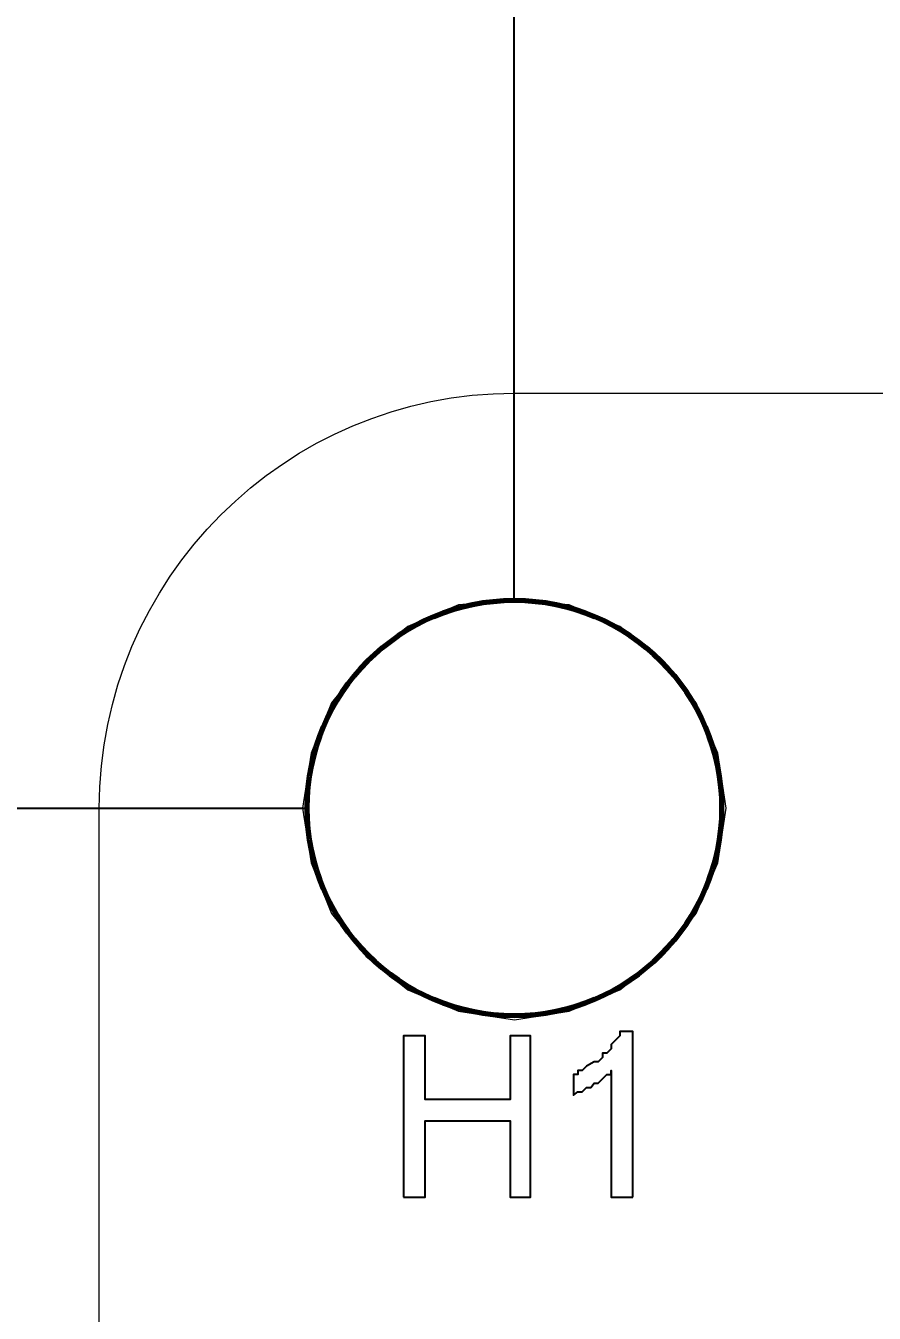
# Model space of a CAD drawing. Header units: millimetres. Extents: x -109 to -14.2, y -107.5 to -24.7.
# Drawn here: x -88.26 to -83.16, y -40.14 to -32.41 of the extents above; entities that cross this region are included whole.
import ezdxf

# ---------------------------------------------------------------- set-up
doc = ezdxf.new("R2010")
doc.units = ezdxf.units.MM
doc.header["$MEASUREMENT"] = 0
doc.layers.add('layer 1', color=7, linetype='Continuous')
doc.styles.get("Standard").update_dxf_attribs({"font": 'Deng.ttf'})
doc.dimstyles.get("Standard").update_dxf_attribs({"dimscale": 20, "dimtxt": 0.18, "dimasz": 0.18, "dimexe": 0.18, "dimexo": 0.0625, "dimgap": 0.09, "dimtad": 0, "dimtih": 1, "dimtoh": 1, "dimdec": 1, "dimzin": 0, "dimdsep": 46, "dimtxsty": 'Standard', "dimcen": 0.09, "dimadec": 0, "dimazin": 0, "dimtfac": 1, "dimtdec": 1, "dimtofl": 0, "dimtmove": 0, "dimatfit": 3, "dimfxl": 1, "dimtolj": 1, "dimtzin": 0, "dimarcsym": 0})

# ---------------------------------------------------------------- blocks, each defined once
blk = doc.blocks.new('*D5')
at = {"color": 0, "lineweight": -2, "transparency": 16777216}
for p, q in [((-86.5748, -37.1099), (-107.8147, -37.1099)), ((-104.2147, -40.7099), (-104.2147, -62.3459)), ((-104.2147, -91.5098), (-104.2147, -69.8737)), ((-86.5748, -95.1098), (-107.8147, -95.1098))]:
    blk.add_line(p, q, dxfattribs=at)
at = {"color": 0, "transparency": 16777216}
for points in [[(-104.8147, -40.7099), (-103.6147, -40.7099), (-104.2147, -37.1099)], [(-104.8147, -91.5098), (-103.6147, -91.5098), (-104.2147, -95.1098)]]:
    blk.add_solid(points, dxfattribs=at)
at = {"layer": 'Defpoints', "color": 0, "transparency": 16777216}
for p in [(-85.3248, -37.1099), (-104.2147, -95.1098), (-85.3248, -95.1098)]:
    blk.add_point(p, dxfattribs=at)
at = {"color": 0, "transparency": 16777216, "insert": (-104.2147, -66.1098), "char_height": 3.6, "attachment_point": 5}
blk.add_mtext('\\A1;58.0', dxfattribs=at)
blk = doc.blocks.new('*D6')
at = {"color": 0, "lineweight": -2, "transparency": 16777216}
for p, q in [((-85.3248, -35.8599), (-85.3248, -24.6807)), ((-33.3152, -35.8598), (-33.3152, -24.6806)), ((-81.7248, -28.2806), (-65.8387, -28.2806)), ((-36.9152, -28.2806), (-52.8013, -28.2806))]:
    blk.add_line(p, q, dxfattribs=at)
at = {"color": 0, "transparency": 16777216}
for points in [[(-81.7248, -27.6806), (-81.7248, -28.8806), (-85.3248, -28.2807)], [(-36.9152, -27.6806), (-36.9152, -28.8806), (-33.3152, -28.2806)]]:
    blk.add_solid(points, dxfattribs=at)
at = {"layer": 'Defpoints', "color": 0, "transparency": 16777216}
for p in [(-33.3152, -28.2806), (-85.3248, -37.1099), (-33.3152, -37.1098)]:
    blk.add_point(p, dxfattribs=at)
at = {"color": 0, "transparency": 16777216, "insert": (-59.32, -28.2806), "char_height": 3.6, "attachment_point": 5}
blk.add_mtext('\\A1;52.0', dxfattribs=at)

msp = doc.modelspace()

# ---------------------------------------------------------------- linework, layer by layer
at = {"layer": 'layer 1', "color": 0, "lineweight": 18}
for points in [[(-87.8141, -37.1077), (-87.8141, -35.7331), (-86.6976, -34.6167), (-85.323, -34.6167)], [(-85.323, -34.6167), (-85.323, -34.6167), (-33.3209, -34.6167), (-33.3209, -34.6167)], [(-87.8141, -95.1116), (-87.8141, -95.1116), (-87.8141, -37.1077), (-87.8141, -37.1077)]]:
    msp.add_open_spline(points, degree=3, dxfattribs=at)
at = {"layer": 'layer 1', "color": 0, "lineweight": 9}
msp.add_open_spline([(-85.3231, -38.3791), (-85.3231, -38.3791), (-85.6587, -38.3274), (-85.6587, -38.3274), (-85.6587, -38.3274), (-85.6587, -38.3274), (-85.962, -38.1984), (-85.962, -38.1984), (-85.962, -38.1984), (-85.962, -38.1984), (-86.2137, -37.9983), (-86.2137, -37.9983), (-86.2137, -37.9983), (-86.2137, -37.9983), (-86.4202, -37.7402), (-86.4202, -37.7402), (-86.4202, -37.7402), (-86.4202, -37.7402), (-86.5428, -37.4369), (-86.5428, -37.4369), (-86.5428, -37.4369), (-86.5428, -37.4369), (-86.5945, -37.1077), (-86.5945, -37.1077), (-86.5945, -37.1077), (-86.5945, -37.1077), (-86.5428, -36.7786), (-86.5428, -36.7786), (-86.5428, -36.7786), (-86.5428, -36.7786), (-86.4202, -36.4753), (-86.4202, -36.4753), (-86.4202, -36.4753), (-86.4202, -36.4753), (-86.2137, -36.2171), (-86.2137, -36.2171), (-86.2137, -36.2171), (-86.2137, -36.2171), (-85.962, -36.0171), (-85.962, -36.0171), (-85.962, -36.0171), (-85.962, -36.0171), (-85.6587, -35.888), (-85.6587, -35.888), (-85.6587, -35.888), (-85.6587, -35.888), (-85.3231, -35.8622), (-85.3231, -35.8622), (-85.3231, -35.8622), (-85.3231, -35.8622), (-84.994, -35.888), (-84.994, -35.888), (-84.994, -35.888), (-84.994, -35.888), (-84.6907, -36.0171), (-84.6907, -36.0171), (-84.6907, -36.0171), (-84.6907, -36.0171), (-84.439, -36.2171), (-84.439, -36.2171), (-84.439, -36.2171), (-84.439, -36.2171), (-84.2325, -36.4753), (-84.2325, -36.4753), (-84.2325, -36.4753), (-84.2325, -36.4753), (-84.1034, -36.7786), (-84.1034, -36.7786), (-84.1034, -36.7786), (-84.1034, -36.7786), (-84.0518, -37.1077), (-84.0518, -37.1077), (-84.0518, -37.1077), (-84.0518, -37.1077), (-84.1034, -37.4369), (-84.1034, -37.4369), (-84.1034, -37.4369), (-84.1034, -37.4369), (-84.2325, -37.7402), (-84.2325, -37.7402), (-84.2325, -37.7402), (-84.2325, -37.7402), (-84.439, -37.9983), (-84.439, -37.9983), (-84.439, -37.9983), (-84.439, -37.9983), (-84.6907, -38.1984), (-84.6907, -38.1984), (-84.6907, -38.1984), (-84.6907, -38.1984), (-84.994, -38.3274), (-84.994, -38.3274), (-84.994, -38.3274), (-84.994, -38.3274), (-85.3231, -38.3791), (-85.3231, -38.3791)], degree=3, knots=[0, 0, 0, 0, 0.04, 0.04, 0.04, 0.04, 0.08, 0.08, 0.08, 0.08, 0.12, 0.12, 0.12, 0.12, 0.16, 0.16, 0.16, 0.16, 0.2, 0.2, 0.2, 0.2, 0.24, 0.24, 0.24, 0.24, 0.28, 0.28, 0.28, 0.28, 0.32, 0.32, 0.32, 0.32, 0.36, 0.36, 0.36, 0.36, 0.4, 0.4, 0.4, 0.4, 0.44, 0.44, 0.44, 0.44, 0.48, 0.48, 0.48, 0.48, 0.52, 0.52, 0.52, 0.52, 0.56, 0.56, 0.56, 0.56, 0.6, 0.6, 0.6, 0.6, 0.64, 0.64, 0.64, 0.64, 0.68, 0.68, 0.68, 0.68, 0.72, 0.72, 0.72, 0.72, 0.76, 0.76, 0.76, 0.76, 0.8, 0.8, 0.8, 0.8, 0.84, 0.84, 0.84, 0.84, 0.88, 0.88, 0.88, 0.88, 0.92, 0.92, 0.92, 0.92, 1, 1, 1, 1], dxfattribs=at)
msp.add_open_spline([(-85.3231, -38.3791), (-85.3231, -38.3791), (-85.6587, -38.3274), (-85.6587, -38.3274), (-85.6587, -38.3274), (-85.6587, -38.3274), (-85.962, -38.1984), (-85.962, -38.1984), (-85.962, -38.1984), (-85.962, -38.1984), (-86.2137, -37.9983), (-86.2137, -37.9983), (-86.2137, -37.9983), (-86.2137, -37.9983), (-86.4202, -37.7402), (-86.4202, -37.7402), (-86.4202, -37.7402), (-86.4202, -37.7402), (-86.5428, -37.4369), (-86.5428, -37.4369), (-86.5428, -37.4369), (-86.5428, -37.4369), (-86.5945, -37.1077), (-86.5945, -37.1077), (-86.5945, -37.1077), (-86.5945, -37.1077), (-86.5428, -36.7786), (-86.5428, -36.7786), (-86.5428, -36.7786), (-86.5428, -36.7786), (-86.4202, -36.4753), (-86.4202, -36.4753), (-86.4202, -36.4753), (-86.4202, -36.4753), (-86.2137, -36.2171), (-86.2137, -36.2171), (-86.2137, -36.2171), (-86.2137, -36.2171), (-85.962, -36.0171), (-85.962, -36.0171), (-85.962, -36.0171), (-85.962, -36.0171), (-85.6587, -35.888), (-85.6587, -35.888), (-85.6587, -35.888), (-85.6587, -35.888), (-85.3231, -35.8622), (-85.3231, -35.8622), (-85.3231, -35.8622), (-85.3231, -35.8622), (-84.994, -35.888), (-84.994, -35.888), (-84.994, -35.888), (-84.994, -35.888), (-84.6907, -36.0171), (-84.6907, -36.0171), (-84.6907, -36.0171), (-84.6907, -36.0171), (-84.439, -36.2171), (-84.439, -36.2171), (-84.439, -36.2171), (-84.439, -36.2171), (-84.2325, -36.4753), (-84.2325, -36.4753), (-84.2325, -36.4753), (-84.2325, -36.4753), (-84.1034, -36.7786), (-84.1034, -36.7786), (-84.1034, -36.7786), (-84.1034, -36.7786), (-84.0518, -37.1077), (-84.0518, -37.1077), (-84.0518, -37.1077), (-84.0518, -37.1077), (-84.1034, -37.4369), (-84.1034, -37.4369), (-84.1034, -37.4369), (-84.1034, -37.4369), (-84.2325, -37.7402), (-84.2325, -37.7402), (-84.2325, -37.7402), (-84.2325, -37.7402), (-84.439, -37.9983), (-84.439, -37.9983), (-84.439, -37.9983), (-84.439, -37.9983), (-84.6907, -38.1984), (-84.6907, -38.1984), (-84.6907, -38.1984), (-84.6907, -38.1984), (-84.994, -38.3274), (-84.994, -38.3274), (-84.994, -38.3274), (-84.994, -38.3274), (-85.3231, -38.3791), (-85.3231, -38.3791)], degree=3, knots=[0, 0, 0, 0, 0.04, 0.04, 0.04, 0.04, 0.08, 0.08, 0.08, 0.08, 0.12, 0.12, 0.12, 0.12, 0.16, 0.16, 0.16, 0.16, 0.2, 0.2, 0.2, 0.2, 0.24, 0.24, 0.24, 0.24, 0.28, 0.28, 0.28, 0.28, 0.32, 0.32, 0.32, 0.32, 0.36, 0.36, 0.36, 0.36, 0.4, 0.4, 0.4, 0.4, 0.44, 0.44, 0.44, 0.44, 0.48, 0.48, 0.48, 0.48, 0.52, 0.52, 0.52, 0.52, 0.56, 0.56, 0.56, 0.56, 0.6, 0.6, 0.6, 0.6, 0.64, 0.64, 0.64, 0.64, 0.68, 0.68, 0.68, 0.68, 0.72, 0.72, 0.72, 0.72, 0.76, 0.76, 0.76, 0.76, 0.8, 0.8, 0.8, 0.8, 0.84, 0.84, 0.84, 0.84, 0.88, 0.88, 0.88, 0.88, 0.92, 0.92, 0.92, 0.92, 1, 1, 1, 1], dxfattribs=at)
msp.add_open_spline([(-85.3231, -38.3791), (-85.3231, -38.3791), (-85.6587, -38.3274), (-85.6587, -38.3274), (-85.6587, -38.3274), (-85.6587, -38.3274), (-85.962, -38.1984), (-85.962, -38.1984), (-85.962, -38.1984), (-85.962, -38.1984), (-86.2137, -37.9983), (-86.2137, -37.9983), (-86.2137, -37.9983), (-86.2137, -37.9983), (-86.4202, -37.7402), (-86.4202, -37.7402), (-86.4202, -37.7402), (-86.4202, -37.7402), (-86.5428, -37.4369), (-86.5428, -37.4369), (-86.5428, -37.4369), (-86.5428, -37.4369), (-86.5945, -37.1077), (-86.5945, -37.1077), (-86.5945, -37.1077), (-86.5945, -37.1077), (-86.5428, -36.7786), (-86.5428, -36.7786), (-86.5428, -36.7786), (-86.5428, -36.7786), (-86.4202, -36.4753), (-86.4202, -36.4753), (-86.4202, -36.4753), (-86.4202, -36.4753), (-86.2137, -36.2171), (-86.2137, -36.2171), (-86.2137, -36.2171), (-86.2137, -36.2171), (-85.962, -36.0171), (-85.962, -36.0171), (-85.962, -36.0171), (-85.962, -36.0171), (-85.6587, -35.888), (-85.6587, -35.888), (-85.6587, -35.888), (-85.6587, -35.888), (-85.3231, -35.8622), (-85.3231, -35.8622), (-85.3231, -35.8622), (-85.3231, -35.8622), (-84.994, -35.888), (-84.994, -35.888), (-84.994, -35.888), (-84.994, -35.888), (-84.6907, -36.0171), (-84.6907, -36.0171), (-84.6907, -36.0171), (-84.6907, -36.0171), (-84.439, -36.2171), (-84.439, -36.2171), (-84.439, -36.2171), (-84.439, -36.2171), (-84.2325, -36.4753), (-84.2325, -36.4753), (-84.2325, -36.4753), (-84.2325, -36.4753), (-84.1034, -36.7786), (-84.1034, -36.7786), (-84.1034, -36.7786), (-84.1034, -36.7786), (-84.0518, -37.1077), (-84.0518, -37.1077), (-84.0518, -37.1077), (-84.0518, -37.1077), (-84.1034, -37.4369), (-84.1034, -37.4369), (-84.1034, -37.4369), (-84.1034, -37.4369), (-84.2325, -37.7402), (-84.2325, -37.7402), (-84.2325, -37.7402), (-84.2325, -37.7402), (-84.439, -37.9983), (-84.439, -37.9983), (-84.439, -37.9983), (-84.439, -37.9983), (-84.6907, -38.1984), (-84.6907, -38.1984), (-84.6907, -38.1984), (-84.6907, -38.1984), (-84.994, -38.3274), (-84.994, -38.3274), (-84.994, -38.3274), (-84.994, -38.3274), (-85.3231, -38.3791), (-85.3231, -38.3791)], degree=3, knots=[0, 0, 0, 0, 0.04, 0.04, 0.04, 0.04, 0.08, 0.08, 0.08, 0.08, 0.12, 0.12, 0.12, 0.12, 0.16, 0.16, 0.16, 0.16, 0.2, 0.2, 0.2, 0.2, 0.24, 0.24, 0.24, 0.24, 0.28, 0.28, 0.28, 0.28, 0.32, 0.32, 0.32, 0.32, 0.36, 0.36, 0.36, 0.36, 0.4, 0.4, 0.4, 0.4, 0.44, 0.44, 0.44, 0.44, 0.48, 0.48, 0.48, 0.48, 0.52, 0.52, 0.52, 0.52, 0.56, 0.56, 0.56, 0.56, 0.6, 0.6, 0.6, 0.6, 0.64, 0.64, 0.64, 0.64, 0.68, 0.68, 0.68, 0.68, 0.72, 0.72, 0.72, 0.72, 0.76, 0.76, 0.76, 0.76, 0.8, 0.8, 0.8, 0.8, 0.84, 0.84, 0.84, 0.84, 0.88, 0.88, 0.88, 0.88, 0.92, 0.92, 0.92, 0.92, 1, 1, 1, 1], dxfattribs=at)
msp.add_open_spline([(-85.3231, -38.3791), (-85.3231, -38.3791), (-85.6587, -38.3274), (-85.6587, -38.3274), (-85.6587, -38.3274), (-85.6587, -38.3274), (-85.962, -38.1984), (-85.962, -38.1984), (-85.962, -38.1984), (-85.962, -38.1984), (-86.2137, -37.9983), (-86.2137, -37.9983), (-86.2137, -37.9983), (-86.2137, -37.9983), (-86.4202, -37.7402), (-86.4202, -37.7402), (-86.4202, -37.7402), (-86.4202, -37.7402), (-86.5428, -37.4369), (-86.5428, -37.4369), (-86.5428, -37.4369), (-86.5428, -37.4369), (-86.5945, -37.1077), (-86.5945, -37.1077), (-86.5945, -37.1077), (-86.5945, -37.1077), (-86.5428, -36.7786), (-86.5428, -36.7786), (-86.5428, -36.7786), (-86.5428, -36.7786), (-86.4202, -36.4753), (-86.4202, -36.4753), (-86.4202, -36.4753), (-86.4202, -36.4753), (-86.2137, -36.2171), (-86.2137, -36.2171), (-86.2137, -36.2171), (-86.2137, -36.2171), (-85.962, -36.0171), (-85.962, -36.0171), (-85.962, -36.0171), (-85.962, -36.0171), (-85.6587, -35.888), (-85.6587, -35.888), (-85.6587, -35.888), (-85.6587, -35.888), (-85.3231, -35.8622), (-85.3231, -35.8622), (-85.3231, -35.8622), (-85.3231, -35.8622), (-84.994, -35.888), (-84.994, -35.888), (-84.994, -35.888), (-84.994, -35.888), (-84.6907, -36.0171), (-84.6907, -36.0171), (-84.6907, -36.0171), (-84.6907, -36.0171), (-84.439, -36.2171), (-84.439, -36.2171), (-84.439, -36.2171), (-84.439, -36.2171), (-84.2325, -36.4753), (-84.2325, -36.4753), (-84.2325, -36.4753), (-84.2325, -36.4753), (-84.1034, -36.7786), (-84.1034, -36.7786), (-84.1034, -36.7786), (-84.1034, -36.7786), (-84.0518, -37.1077), (-84.0518, -37.1077), (-84.0518, -37.1077), (-84.0518, -37.1077), (-84.1034, -37.4369), (-84.1034, -37.4369), (-84.1034, -37.4369), (-84.1034, -37.4369), (-84.2325, -37.7402), (-84.2325, -37.7402), (-84.2325, -37.7402), (-84.2325, -37.7402), (-84.439, -37.9983), (-84.439, -37.9983), (-84.439, -37.9983), (-84.439, -37.9983), (-84.6907, -38.1984), (-84.6907, -38.1984), (-84.6907, -38.1984), (-84.6907, -38.1984), (-84.994, -38.3274), (-84.994, -38.3274), (-84.994, -38.3274), (-84.994, -38.3274), (-85.3231, -38.3791), (-85.3231, -38.3791)], degree=3, knots=[0, 0, 0, 0, 0.04, 0.04, 0.04, 0.04, 0.08, 0.08, 0.08, 0.08, 0.12, 0.12, 0.12, 0.12, 0.16, 0.16, 0.16, 0.16, 0.2, 0.2, 0.2, 0.2, 0.24, 0.24, 0.24, 0.24, 0.28, 0.28, 0.28, 0.28, 0.32, 0.32, 0.32, 0.32, 0.36, 0.36, 0.36, 0.36, 0.4, 0.4, 0.4, 0.4, 0.44, 0.44, 0.44, 0.44, 0.48, 0.48, 0.48, 0.48, 0.52, 0.52, 0.52, 0.52, 0.56, 0.56, 0.56, 0.56, 0.6, 0.6, 0.6, 0.6, 0.64, 0.64, 0.64, 0.64, 0.68, 0.68, 0.68, 0.68, 0.72, 0.72, 0.72, 0.72, 0.76, 0.76, 0.76, 0.76, 0.8, 0.8, 0.8, 0.8, 0.84, 0.84, 0.84, 0.84, 0.88, 0.88, 0.88, 0.88, 0.92, 0.92, 0.92, 0.92, 1, 1, 1, 1], dxfattribs=at)
msp.add_open_spline([(-85.3231, -38.3791), (-85.3231, -38.3791), (-85.6587, -38.3274), (-85.6587, -38.3274), (-85.6587, -38.3274), (-85.6587, -38.3274), (-85.962, -38.1984), (-85.962, -38.1984), (-85.962, -38.1984), (-85.962, -38.1984), (-86.2137, -37.9983), (-86.2137, -37.9983), (-86.2137, -37.9983), (-86.2137, -37.9983), (-86.4202, -37.7402), (-86.4202, -37.7402), (-86.4202, -37.7402), (-86.4202, -37.7402), (-86.5428, -37.4369), (-86.5428, -37.4369), (-86.5428, -37.4369), (-86.5428, -37.4369), (-86.5945, -37.1077), (-86.5945, -37.1077), (-86.5945, -37.1077), (-86.5945, -37.1077), (-86.5428, -36.7786), (-86.5428, -36.7786), (-86.5428, -36.7786), (-86.5428, -36.7786), (-86.4202, -36.4753), (-86.4202, -36.4753), (-86.4202, -36.4753), (-86.4202, -36.4753), (-86.2137, -36.2171), (-86.2137, -36.2171), (-86.2137, -36.2171), (-86.2137, -36.2171), (-85.962, -36.0171), (-85.962, -36.0171), (-85.962, -36.0171), (-85.962, -36.0171), (-85.6587, -35.888), (-85.6587, -35.888), (-85.6587, -35.888), (-85.6587, -35.888), (-85.3231, -35.8622), (-85.3231, -35.8622), (-85.3231, -35.8622), (-85.3231, -35.8622), (-84.994, -35.888), (-84.994, -35.888), (-84.994, -35.888), (-84.994, -35.888), (-84.6907, -36.0171), (-84.6907, -36.0171), (-84.6907, -36.0171), (-84.6907, -36.0171), (-84.439, -36.2171), (-84.439, -36.2171), (-84.439, -36.2171), (-84.439, -36.2171), (-84.2325, -36.4753), (-84.2325, -36.4753), (-84.2325, -36.4753), (-84.2325, -36.4753), (-84.1034, -36.7786), (-84.1034, -36.7786), (-84.1034, -36.7786), (-84.1034, -36.7786), (-84.0518, -37.1077), (-84.0518, -37.1077), (-84.0518, -37.1077), (-84.0518, -37.1077), (-84.1034, -37.4369), (-84.1034, -37.4369), (-84.1034, -37.4369), (-84.1034, -37.4369), (-84.2325, -37.7402), (-84.2325, -37.7402), (-84.2325, -37.7402), (-84.2325, -37.7402), (-84.439, -37.9983), (-84.439, -37.9983), (-84.439, -37.9983), (-84.439, -37.9983), (-84.6907, -38.1984), (-84.6907, -38.1984), (-84.6907, -38.1984), (-84.6907, -38.1984), (-84.994, -38.3274), (-84.994, -38.3274), (-84.994, -38.3274), (-84.994, -38.3274), (-85.3231, -38.3791), (-85.3231, -38.3791)], degree=3, knots=[0, 0, 0, 0, 0.04, 0.04, 0.04, 0.04, 0.08, 0.08, 0.08, 0.08, 0.12, 0.12, 0.12, 0.12, 0.16, 0.16, 0.16, 0.16, 0.2, 0.2, 0.2, 0.2, 0.24, 0.24, 0.24, 0.24, 0.28, 0.28, 0.28, 0.28, 0.32, 0.32, 0.32, 0.32, 0.36, 0.36, 0.36, 0.36, 0.4, 0.4, 0.4, 0.4, 0.44, 0.44, 0.44, 0.44, 0.48, 0.48, 0.48, 0.48, 0.52, 0.52, 0.52, 0.52, 0.56, 0.56, 0.56, 0.56, 0.6, 0.6, 0.6, 0.6, 0.64, 0.64, 0.64, 0.64, 0.68, 0.68, 0.68, 0.68, 0.72, 0.72, 0.72, 0.72, 0.76, 0.76, 0.76, 0.76, 0.8, 0.8, 0.8, 0.8, 0.84, 0.84, 0.84, 0.84, 0.88, 0.88, 0.88, 0.88, 0.92, 0.92, 0.92, 0.92, 1, 1, 1, 1], dxfattribs=at)
msp.add_open_spline([(-85.3231, -38.3791), (-85.3231, -38.3791), (-85.6587, -38.3274), (-85.6587, -38.3274), (-85.6587, -38.3274), (-85.6587, -38.3274), (-85.962, -38.1984), (-85.962, -38.1984), (-85.962, -38.1984), (-85.962, -38.1984), (-86.2137, -37.9983), (-86.2137, -37.9983), (-86.2137, -37.9983), (-86.2137, -37.9983), (-86.4202, -37.7402), (-86.4202, -37.7402), (-86.4202, -37.7402), (-86.4202, -37.7402), (-86.5428, -37.4369), (-86.5428, -37.4369), (-86.5428, -37.4369), (-86.5428, -37.4369), (-86.5945, -37.1077), (-86.5945, -37.1077), (-86.5945, -37.1077), (-86.5945, -37.1077), (-86.5428, -36.7786), (-86.5428, -36.7786), (-86.5428, -36.7786), (-86.5428, -36.7786), (-86.4202, -36.4753), (-86.4202, -36.4753), (-86.4202, -36.4753), (-86.4202, -36.4753), (-86.2137, -36.2171), (-86.2137, -36.2171), (-86.2137, -36.2171), (-86.2137, -36.2171), (-85.962, -36.0171), (-85.962, -36.0171), (-85.962, -36.0171), (-85.962, -36.0171), (-85.6587, -35.888), (-85.6587, -35.888), (-85.6587, -35.888), (-85.6587, -35.888), (-85.3231, -35.8622), (-85.3231, -35.8622), (-85.3231, -35.8622), (-85.3231, -35.8622), (-84.994, -35.888), (-84.994, -35.888), (-84.994, -35.888), (-84.994, -35.888), (-84.6907, -36.0171), (-84.6907, -36.0171), (-84.6907, -36.0171), (-84.6907, -36.0171), (-84.439, -36.2171), (-84.439, -36.2171), (-84.439, -36.2171), (-84.439, -36.2171), (-84.2325, -36.4753), (-84.2325, -36.4753), (-84.2325, -36.4753), (-84.2325, -36.4753), (-84.1034, -36.7786), (-84.1034, -36.7786), (-84.1034, -36.7786), (-84.1034, -36.7786), (-84.0518, -37.1077), (-84.0518, -37.1077), (-84.0518, -37.1077), (-84.0518, -37.1077), (-84.1034, -37.4369), (-84.1034, -37.4369), (-84.1034, -37.4369), (-84.1034, -37.4369), (-84.2325, -37.7402), (-84.2325, -37.7402), (-84.2325, -37.7402), (-84.2325, -37.7402), (-84.439, -37.9983), (-84.439, -37.9983), (-84.439, -37.9983), (-84.439, -37.9983), (-84.6907, -38.1984), (-84.6907, -38.1984), (-84.6907, -38.1984), (-84.6907, -38.1984), (-84.994, -38.3274), (-84.994, -38.3274), (-84.994, -38.3274), (-84.994, -38.3274), (-85.3231, -38.3791), (-85.3231, -38.3791)], degree=3, knots=[0, 0, 0, 0, 0.04, 0.04, 0.04, 0.04, 0.08, 0.08, 0.08, 0.08, 0.12, 0.12, 0.12, 0.12, 0.16, 0.16, 0.16, 0.16, 0.2, 0.2, 0.2, 0.2, 0.24, 0.24, 0.24, 0.24, 0.28, 0.28, 0.28, 0.28, 0.32, 0.32, 0.32, 0.32, 0.36, 0.36, 0.36, 0.36, 0.4, 0.4, 0.4, 0.4, 0.44, 0.44, 0.44, 0.44, 0.48, 0.48, 0.48, 0.48, 0.52, 0.52, 0.52, 0.52, 0.56, 0.56, 0.56, 0.56, 0.6, 0.6, 0.6, 0.6, 0.64, 0.64, 0.64, 0.64, 0.68, 0.68, 0.68, 0.68, 0.72, 0.72, 0.72, 0.72, 0.76, 0.76, 0.76, 0.76, 0.8, 0.8, 0.8, 0.8, 0.84, 0.84, 0.84, 0.84, 0.88, 0.88, 0.88, 0.88, 0.92, 0.92, 0.92, 0.92, 1, 1, 1, 1], dxfattribs=at)
msp.add_open_spline([(-85.3231, -38.3791), (-85.3231, -38.3791), (-85.6587, -38.3274), (-85.6587, -38.3274), (-85.6587, -38.3274), (-85.6587, -38.3274), (-85.962, -38.1984), (-85.962, -38.1984), (-85.962, -38.1984), (-85.962, -38.1984), (-86.2137, -37.9983), (-86.2137, -37.9983), (-86.2137, -37.9983), (-86.2137, -37.9983), (-86.4202, -37.7402), (-86.4202, -37.7402), (-86.4202, -37.7402), (-86.4202, -37.7402), (-86.5428, -37.4369), (-86.5428, -37.4369), (-86.5428, -37.4369), (-86.5428, -37.4369), (-86.5945, -37.1077), (-86.5945, -37.1077), (-86.5945, -37.1077), (-86.5945, -37.1077), (-86.5428, -36.7786), (-86.5428, -36.7786), (-86.5428, -36.7786), (-86.5428, -36.7786), (-86.4202, -36.4753), (-86.4202, -36.4753), (-86.4202, -36.4753), (-86.4202, -36.4753), (-86.2137, -36.2171), (-86.2137, -36.2171), (-86.2137, -36.2171), (-86.2137, -36.2171), (-85.962, -36.0171), (-85.962, -36.0171), (-85.962, -36.0171), (-85.962, -36.0171), (-85.6587, -35.888), (-85.6587, -35.888), (-85.6587, -35.888), (-85.6587, -35.888), (-85.3231, -35.8622), (-85.3231, -35.8622), (-85.3231, -35.8622), (-85.3231, -35.8622), (-84.994, -35.888), (-84.994, -35.888), (-84.994, -35.888), (-84.994, -35.888), (-84.6907, -36.0171), (-84.6907, -36.0171), (-84.6907, -36.0171), (-84.6907, -36.0171), (-84.439, -36.2171), (-84.439, -36.2171), (-84.439, -36.2171), (-84.439, -36.2171), (-84.2325, -36.4753), (-84.2325, -36.4753), (-84.2325, -36.4753), (-84.2325, -36.4753), (-84.1034, -36.7786), (-84.1034, -36.7786), (-84.1034, -36.7786), (-84.1034, -36.7786), (-84.0518, -37.1077), (-84.0518, -37.1077), (-84.0518, -37.1077), (-84.0518, -37.1077), (-84.1034, -37.4369), (-84.1034, -37.4369), (-84.1034, -37.4369), (-84.1034, -37.4369), (-84.2325, -37.7402), (-84.2325, -37.7402), (-84.2325, -37.7402), (-84.2325, -37.7402), (-84.439, -37.9983), (-84.439, -37.9983), (-84.439, -37.9983), (-84.439, -37.9983), (-84.6907, -38.1984), (-84.6907, -38.1984), (-84.6907, -38.1984), (-84.6907, -38.1984), (-84.994, -38.3274), (-84.994, -38.3274), (-84.994, -38.3274), (-84.994, -38.3274), (-85.3231, -38.3791), (-85.3231, -38.3791)], degree=3, knots=[0, 0, 0, 0, 0.04, 0.04, 0.04, 0.04, 0.08, 0.08, 0.08, 0.08, 0.12, 0.12, 0.12, 0.12, 0.16, 0.16, 0.16, 0.16, 0.2, 0.2, 0.2, 0.2, 0.24, 0.24, 0.24, 0.24, 0.28, 0.28, 0.28, 0.28, 0.32, 0.32, 0.32, 0.32, 0.36, 0.36, 0.36, 0.36, 0.4, 0.4, 0.4, 0.4, 0.44, 0.44, 0.44, 0.44, 0.48, 0.48, 0.48, 0.48, 0.52, 0.52, 0.52, 0.52, 0.56, 0.56, 0.56, 0.56, 0.6, 0.6, 0.6, 0.6, 0.64, 0.64, 0.64, 0.64, 0.68, 0.68, 0.68, 0.68, 0.72, 0.72, 0.72, 0.72, 0.76, 0.76, 0.76, 0.76, 0.8, 0.8, 0.8, 0.8, 0.84, 0.84, 0.84, 0.84, 0.88, 0.88, 0.88, 0.88, 0.92, 0.92, 0.92, 0.92, 1, 1, 1, 1], dxfattribs=at)
msp.add_open_spline([(-85.3231, -38.3791), (-85.3231, -38.3791), (-85.6587, -38.3274), (-85.6587, -38.3274), (-85.6587, -38.3274), (-85.6587, -38.3274), (-85.962, -38.1984), (-85.962, -38.1984), (-85.962, -38.1984), (-85.962, -38.1984), (-86.2137, -37.9983), (-86.2137, -37.9983), (-86.2137, -37.9983), (-86.2137, -37.9983), (-86.4202, -37.7402), (-86.4202, -37.7402), (-86.4202, -37.7402), (-86.4202, -37.7402), (-86.5428, -37.4369), (-86.5428, -37.4369), (-86.5428, -37.4369), (-86.5428, -37.4369), (-86.5945, -37.1077), (-86.5945, -37.1077), (-86.5945, -37.1077), (-86.5945, -37.1077), (-86.5428, -36.7786), (-86.5428, -36.7786), (-86.5428, -36.7786), (-86.5428, -36.7786), (-86.4202, -36.4753), (-86.4202, -36.4753), (-86.4202, -36.4753), (-86.4202, -36.4753), (-86.2137, -36.2171), (-86.2137, -36.2171), (-86.2137, -36.2171), (-86.2137, -36.2171), (-85.962, -36.0171), (-85.962, -36.0171), (-85.962, -36.0171), (-85.962, -36.0171), (-85.6587, -35.888), (-85.6587, -35.888), (-85.6587, -35.888), (-85.6587, -35.888), (-85.3231, -35.8622), (-85.3231, -35.8622), (-85.3231, -35.8622), (-85.3231, -35.8622), (-84.994, -35.888), (-84.994, -35.888), (-84.994, -35.888), (-84.994, -35.888), (-84.6907, -36.0171), (-84.6907, -36.0171), (-84.6907, -36.0171), (-84.6907, -36.0171), (-84.439, -36.2171), (-84.439, -36.2171), (-84.439, -36.2171), (-84.439, -36.2171), (-84.2325, -36.4753), (-84.2325, -36.4753), (-84.2325, -36.4753), (-84.2325, -36.4753), (-84.1034, -36.7786), (-84.1034, -36.7786), (-84.1034, -36.7786), (-84.1034, -36.7786), (-84.0518, -37.1077), (-84.0518, -37.1077), (-84.0518, -37.1077), (-84.0518, -37.1077), (-84.1034, -37.4369), (-84.1034, -37.4369), (-84.1034, -37.4369), (-84.1034, -37.4369), (-84.2325, -37.7402), (-84.2325, -37.7402), (-84.2325, -37.7402), (-84.2325, -37.7402), (-84.439, -37.9983), (-84.439, -37.9983), (-84.439, -37.9983), (-84.439, -37.9983), (-84.6907, -38.1984), (-84.6907, -38.1984), (-84.6907, -38.1984), (-84.6907, -38.1984), (-84.994, -38.3274), (-84.994, -38.3274), (-84.994, -38.3274), (-84.994, -38.3274), (-85.3231, -38.3791), (-85.3231, -38.3791)], degree=3, knots=[0, 0, 0, 0, 0.04, 0.04, 0.04, 0.04, 0.08, 0.08, 0.08, 0.08, 0.12, 0.12, 0.12, 0.12, 0.16, 0.16, 0.16, 0.16, 0.2, 0.2, 0.2, 0.2, 0.24, 0.24, 0.24, 0.24, 0.28, 0.28, 0.28, 0.28, 0.32, 0.32, 0.32, 0.32, 0.36, 0.36, 0.36, 0.36, 0.4, 0.4, 0.4, 0.4, 0.44, 0.44, 0.44, 0.44, 0.48, 0.48, 0.48, 0.48, 0.52, 0.52, 0.52, 0.52, 0.56, 0.56, 0.56, 0.56, 0.6, 0.6, 0.6, 0.6, 0.64, 0.64, 0.64, 0.64, 0.68, 0.68, 0.68, 0.68, 0.72, 0.72, 0.72, 0.72, 0.76, 0.76, 0.76, 0.76, 0.8, 0.8, 0.8, 0.8, 0.84, 0.84, 0.84, 0.84, 0.88, 0.88, 0.88, 0.88, 0.92, 0.92, 0.92, 0.92, 1, 1, 1, 1], dxfattribs=at)
msp.add_open_spline([(-85.3231, -38.3791), (-85.3231, -38.3791), (-85.6587, -38.3274), (-85.6587, -38.3274), (-85.6587, -38.3274), (-85.6587, -38.3274), (-85.962, -38.1984), (-85.962, -38.1984), (-85.962, -38.1984), (-85.962, -38.1984), (-86.2137, -37.9983), (-86.2137, -37.9983), (-86.2137, -37.9983), (-86.2137, -37.9983), (-86.4202, -37.7402), (-86.4202, -37.7402), (-86.4202, -37.7402), (-86.4202, -37.7402), (-86.5428, -37.4369), (-86.5428, -37.4369), (-86.5428, -37.4369), (-86.5428, -37.4369), (-86.5945, -37.1077), (-86.5945, -37.1077), (-86.5945, -37.1077), (-86.5945, -37.1077), (-86.5428, -36.7786), (-86.5428, -36.7786), (-86.5428, -36.7786), (-86.5428, -36.7786), (-86.4202, -36.4753), (-86.4202, -36.4753), (-86.4202, -36.4753), (-86.4202, -36.4753), (-86.2137, -36.2171), (-86.2137, -36.2171), (-86.2137, -36.2171), (-86.2137, -36.2171), (-85.962, -36.0171), (-85.962, -36.0171), (-85.962, -36.0171), (-85.962, -36.0171), (-85.6587, -35.888), (-85.6587, -35.888), (-85.6587, -35.888), (-85.6587, -35.888), (-85.3231, -35.8622), (-85.3231, -35.8622), (-85.3231, -35.8622), (-85.3231, -35.8622), (-84.994, -35.888), (-84.994, -35.888), (-84.994, -35.888), (-84.994, -35.888), (-84.6907, -36.0171), (-84.6907, -36.0171), (-84.6907, -36.0171), (-84.6907, -36.0171), (-84.439, -36.2171), (-84.439, -36.2171), (-84.439, -36.2171), (-84.439, -36.2171), (-84.2325, -36.4753), (-84.2325, -36.4753), (-84.2325, -36.4753), (-84.2325, -36.4753), (-84.1034, -36.7786), (-84.1034, -36.7786), (-84.1034, -36.7786), (-84.1034, -36.7786), (-84.0518, -37.1077), (-84.0518, -37.1077), (-84.0518, -37.1077), (-84.0518, -37.1077), (-84.1034, -37.4369), (-84.1034, -37.4369), (-84.1034, -37.4369), (-84.1034, -37.4369), (-84.2325, -37.7402), (-84.2325, -37.7402), (-84.2325, -37.7402), (-84.2325, -37.7402), (-84.439, -37.9983), (-84.439, -37.9983), (-84.439, -37.9983), (-84.439, -37.9983), (-84.6907, -38.1984), (-84.6907, -38.1984), (-84.6907, -38.1984), (-84.6907, -38.1984), (-84.994, -38.3274), (-84.994, -38.3274), (-84.994, -38.3274), (-84.994, -38.3274), (-85.3231, -38.3791), (-85.3231, -38.3791)], degree=3, knots=[0, 0, 0, 0, 0.04, 0.04, 0.04, 0.04, 0.08, 0.08, 0.08, 0.08, 0.12, 0.12, 0.12, 0.12, 0.16, 0.16, 0.16, 0.16, 0.2, 0.2, 0.2, 0.2, 0.24, 0.24, 0.24, 0.24, 0.28, 0.28, 0.28, 0.28, 0.32, 0.32, 0.32, 0.32, 0.36, 0.36, 0.36, 0.36, 0.4, 0.4, 0.4, 0.4, 0.44, 0.44, 0.44, 0.44, 0.48, 0.48, 0.48, 0.48, 0.52, 0.52, 0.52, 0.52, 0.56, 0.56, 0.56, 0.56, 0.6, 0.6, 0.6, 0.6, 0.64, 0.64, 0.64, 0.64, 0.68, 0.68, 0.68, 0.68, 0.72, 0.72, 0.72, 0.72, 0.76, 0.76, 0.76, 0.76, 0.8, 0.8, 0.8, 0.8, 0.84, 0.84, 0.84, 0.84, 0.88, 0.88, 0.88, 0.88, 0.92, 0.92, 0.92, 0.92, 1, 1, 1, 1], dxfattribs=at)
msp.add_open_spline([(-85.3231, -38.3791), (-85.3231, -38.3791), (-85.6587, -38.3274), (-85.6587, -38.3274), (-85.6587, -38.3274), (-85.6587, -38.3274), (-85.962, -38.1984), (-85.962, -38.1984), (-85.962, -38.1984), (-85.962, -38.1984), (-86.2137, -37.9983), (-86.2137, -37.9983), (-86.2137, -37.9983), (-86.2137, -37.9983), (-86.4202, -37.7402), (-86.4202, -37.7402), (-86.4202, -37.7402), (-86.4202, -37.7402), (-86.5428, -37.4369), (-86.5428, -37.4369), (-86.5428, -37.4369), (-86.5428, -37.4369), (-86.5945, -37.1077), (-86.5945, -37.1077), (-86.5945, -37.1077), (-86.5945, -37.1077), (-86.5428, -36.7786), (-86.5428, -36.7786), (-86.5428, -36.7786), (-86.5428, -36.7786), (-86.4202, -36.4753), (-86.4202, -36.4753), (-86.4202, -36.4753), (-86.4202, -36.4753), (-86.2137, -36.2171), (-86.2137, -36.2171), (-86.2137, -36.2171), (-86.2137, -36.2171), (-85.962, -36.0171), (-85.962, -36.0171), (-85.962, -36.0171), (-85.962, -36.0171), (-85.6587, -35.888), (-85.6587, -35.888), (-85.6587, -35.888), (-85.6587, -35.888), (-85.3231, -35.8622), (-85.3231, -35.8622), (-85.3231, -35.8622), (-85.3231, -35.8622), (-84.994, -35.888), (-84.994, -35.888), (-84.994, -35.888), (-84.994, -35.888), (-84.6907, -36.0171), (-84.6907, -36.0171), (-84.6907, -36.0171), (-84.6907, -36.0171), (-84.439, -36.2171), (-84.439, -36.2171), (-84.439, -36.2171), (-84.439, -36.2171), (-84.2325, -36.4753), (-84.2325, -36.4753), (-84.2325, -36.4753), (-84.2325, -36.4753), (-84.1034, -36.7786), (-84.1034, -36.7786), (-84.1034, -36.7786), (-84.1034, -36.7786), (-84.0518, -37.1077), (-84.0518, -37.1077), (-84.0518, -37.1077), (-84.0518, -37.1077), (-84.1034, -37.4369), (-84.1034, -37.4369), (-84.1034, -37.4369), (-84.1034, -37.4369), (-84.2325, -37.7402), (-84.2325, -37.7402), (-84.2325, -37.7402), (-84.2325, -37.7402), (-84.439, -37.9983), (-84.439, -37.9983), (-84.439, -37.9983), (-84.439, -37.9983), (-84.6907, -38.1984), (-84.6907, -38.1984), (-84.6907, -38.1984), (-84.6907, -38.1984), (-84.994, -38.3274), (-84.994, -38.3274), (-84.994, -38.3274), (-84.994, -38.3274), (-85.3231, -38.3791), (-85.3231, -38.3791)], degree=3, knots=[0, 0, 0, 0, 0.04, 0.04, 0.04, 0.04, 0.08, 0.08, 0.08, 0.08, 0.12, 0.12, 0.12, 0.12, 0.16, 0.16, 0.16, 0.16, 0.2, 0.2, 0.2, 0.2, 0.24, 0.24, 0.24, 0.24, 0.28, 0.28, 0.28, 0.28, 0.32, 0.32, 0.32, 0.32, 0.36, 0.36, 0.36, 0.36, 0.4, 0.4, 0.4, 0.4, 0.44, 0.44, 0.44, 0.44, 0.48, 0.48, 0.48, 0.48, 0.52, 0.52, 0.52, 0.52, 0.56, 0.56, 0.56, 0.56, 0.6, 0.6, 0.6, 0.6, 0.64, 0.64, 0.64, 0.64, 0.68, 0.68, 0.68, 0.68, 0.72, 0.72, 0.72, 0.72, 0.76, 0.76, 0.76, 0.76, 0.8, 0.8, 0.8, 0.8, 0.84, 0.84, 0.84, 0.84, 0.88, 0.88, 0.88, 0.88, 0.92, 0.92, 0.92, 0.92, 1, 1, 1, 1], dxfattribs=at)
msp.add_open_spline([(-85.3231, -38.3791), (-85.3231, -38.3791), (-85.6587, -38.3274), (-85.6587, -38.3274), (-85.6587, -38.3274), (-85.6587, -38.3274), (-85.962, -38.1984), (-85.962, -38.1984), (-85.962, -38.1984), (-85.962, -38.1984), (-86.2137, -37.9983), (-86.2137, -37.9983), (-86.2137, -37.9983), (-86.2137, -37.9983), (-86.4202, -37.7402), (-86.4202, -37.7402), (-86.4202, -37.7402), (-86.4202, -37.7402), (-86.5428, -37.4369), (-86.5428, -37.4369), (-86.5428, -37.4369), (-86.5428, -37.4369), (-86.5945, -37.1077), (-86.5945, -37.1077), (-86.5945, -37.1077), (-86.5945, -37.1077), (-86.5428, -36.7786), (-86.5428, -36.7786), (-86.5428, -36.7786), (-86.5428, -36.7786), (-86.4202, -36.4753), (-86.4202, -36.4753), (-86.4202, -36.4753), (-86.4202, -36.4753), (-86.2137, -36.2171), (-86.2137, -36.2171), (-86.2137, -36.2171), (-86.2137, -36.2171), (-85.962, -36.0171), (-85.962, -36.0171), (-85.962, -36.0171), (-85.962, -36.0171), (-85.6587, -35.888), (-85.6587, -35.888), (-85.6587, -35.888), (-85.6587, -35.888), (-85.3231, -35.8622), (-85.3231, -35.8622), (-85.3231, -35.8622), (-85.3231, -35.8622), (-84.994, -35.888), (-84.994, -35.888), (-84.994, -35.888), (-84.994, -35.888), (-84.6907, -36.0171), (-84.6907, -36.0171), (-84.6907, -36.0171), (-84.6907, -36.0171), (-84.439, -36.2171), (-84.439, -36.2171), (-84.439, -36.2171), (-84.439, -36.2171), (-84.2325, -36.4753), (-84.2325, -36.4753), (-84.2325, -36.4753), (-84.2325, -36.4753), (-84.1034, -36.7786), (-84.1034, -36.7786), (-84.1034, -36.7786), (-84.1034, -36.7786), (-84.0518, -37.1077), (-84.0518, -37.1077), (-84.0518, -37.1077), (-84.0518, -37.1077), (-84.1034, -37.4369), (-84.1034, -37.4369), (-84.1034, -37.4369), (-84.1034, -37.4369), (-84.2325, -37.7402), (-84.2325, -37.7402), (-84.2325, -37.7402), (-84.2325, -37.7402), (-84.439, -37.9983), (-84.439, -37.9983), (-84.439, -37.9983), (-84.439, -37.9983), (-84.6907, -38.1984), (-84.6907, -38.1984), (-84.6907, -38.1984), (-84.6907, -38.1984), (-84.994, -38.3274), (-84.994, -38.3274), (-84.994, -38.3274), (-84.994, -38.3274), (-85.3231, -38.3791), (-85.3231, -38.3791)], degree=3, knots=[0, 0, 0, 0, 0.04, 0.04, 0.04, 0.04, 0.08, 0.08, 0.08, 0.08, 0.12, 0.12, 0.12, 0.12, 0.16, 0.16, 0.16, 0.16, 0.2, 0.2, 0.2, 0.2, 0.24, 0.24, 0.24, 0.24, 0.28, 0.28, 0.28, 0.28, 0.32, 0.32, 0.32, 0.32, 0.36, 0.36, 0.36, 0.36, 0.4, 0.4, 0.4, 0.4, 0.44, 0.44, 0.44, 0.44, 0.48, 0.48, 0.48, 0.48, 0.52, 0.52, 0.52, 0.52, 0.56, 0.56, 0.56, 0.56, 0.6, 0.6, 0.6, 0.6, 0.64, 0.64, 0.64, 0.64, 0.68, 0.68, 0.68, 0.68, 0.72, 0.72, 0.72, 0.72, 0.76, 0.76, 0.76, 0.76, 0.8, 0.8, 0.8, 0.8, 0.84, 0.84, 0.84, 0.84, 0.88, 0.88, 0.88, 0.88, 0.92, 0.92, 0.92, 0.92, 1, 1, 1, 1], dxfattribs=at)
msp.add_open_spline([(-85.3231, -38.3791), (-85.3231, -38.3791), (-85.6587, -38.3274), (-85.6587, -38.3274), (-85.6587, -38.3274), (-85.6587, -38.3274), (-85.962, -38.1984), (-85.962, -38.1984), (-85.962, -38.1984), (-85.962, -38.1984), (-86.2137, -37.9983), (-86.2137, -37.9983), (-86.2137, -37.9983), (-86.2137, -37.9983), (-86.4202, -37.7402), (-86.4202, -37.7402), (-86.4202, -37.7402), (-86.4202, -37.7402), (-86.5428, -37.4369), (-86.5428, -37.4369), (-86.5428, -37.4369), (-86.5428, -37.4369), (-86.5945, -37.1077), (-86.5945, -37.1077), (-86.5945, -37.1077), (-86.5945, -37.1077), (-86.5428, -36.7786), (-86.5428, -36.7786), (-86.5428, -36.7786), (-86.5428, -36.7786), (-86.4202, -36.4753), (-86.4202, -36.4753), (-86.4202, -36.4753), (-86.4202, -36.4753), (-86.2137, -36.2171), (-86.2137, -36.2171), (-86.2137, -36.2171), (-86.2137, -36.2171), (-85.962, -36.0171), (-85.962, -36.0171), (-85.962, -36.0171), (-85.962, -36.0171), (-85.6587, -35.888), (-85.6587, -35.888), (-85.6587, -35.888), (-85.6587, -35.888), (-85.3231, -35.8622), (-85.3231, -35.8622), (-85.3231, -35.8622), (-85.3231, -35.8622), (-84.994, -35.888), (-84.994, -35.888), (-84.994, -35.888), (-84.994, -35.888), (-84.6907, -36.0171), (-84.6907, -36.0171), (-84.6907, -36.0171), (-84.6907, -36.0171), (-84.439, -36.2171), (-84.439, -36.2171), (-84.439, -36.2171), (-84.439, -36.2171), (-84.2325, -36.4753), (-84.2325, -36.4753), (-84.2325, -36.4753), (-84.2325, -36.4753), (-84.1034, -36.7786), (-84.1034, -36.7786), (-84.1034, -36.7786), (-84.1034, -36.7786), (-84.0518, -37.1077), (-84.0518, -37.1077), (-84.0518, -37.1077), (-84.0518, -37.1077), (-84.1034, -37.4369), (-84.1034, -37.4369), (-84.1034, -37.4369), (-84.1034, -37.4369), (-84.2325, -37.7402), (-84.2325, -37.7402), (-84.2325, -37.7402), (-84.2325, -37.7402), (-84.439, -37.9983), (-84.439, -37.9983), (-84.439, -37.9983), (-84.439, -37.9983), (-84.6907, -38.1984), (-84.6907, -38.1984), (-84.6907, -38.1984), (-84.6907, -38.1984), (-84.994, -38.3274), (-84.994, -38.3274), (-84.994, -38.3274), (-84.994, -38.3274), (-85.3231, -38.3791), (-85.3231, -38.3791)], degree=3, knots=[0, 0, 0, 0, 0.04, 0.04, 0.04, 0.04, 0.08, 0.08, 0.08, 0.08, 0.12, 0.12, 0.12, 0.12, 0.16, 0.16, 0.16, 0.16, 0.2, 0.2, 0.2, 0.2, 0.24, 0.24, 0.24, 0.24, 0.28, 0.28, 0.28, 0.28, 0.32, 0.32, 0.32, 0.32, 0.36, 0.36, 0.36, 0.36, 0.4, 0.4, 0.4, 0.4, 0.44, 0.44, 0.44, 0.44, 0.48, 0.48, 0.48, 0.48, 0.52, 0.52, 0.52, 0.52, 0.56, 0.56, 0.56, 0.56, 0.6, 0.6, 0.6, 0.6, 0.64, 0.64, 0.64, 0.64, 0.68, 0.68, 0.68, 0.68, 0.72, 0.72, 0.72, 0.72, 0.76, 0.76, 0.76, 0.76, 0.8, 0.8, 0.8, 0.8, 0.84, 0.84, 0.84, 0.84, 0.88, 0.88, 0.88, 0.88, 0.92, 0.92, 0.92, 0.92, 1, 1, 1, 1], dxfattribs=at)
msp.add_open_spline([(-85.3231, -38.3791), (-85.3231, -38.3791), (-85.6587, -38.3274), (-85.6587, -38.3274), (-85.6587, -38.3274), (-85.6587, -38.3274), (-85.962, -38.1984), (-85.962, -38.1984), (-85.962, -38.1984), (-85.962, -38.1984), (-86.2137, -37.9983), (-86.2137, -37.9983), (-86.2137, -37.9983), (-86.2137, -37.9983), (-86.4202, -37.7402), (-86.4202, -37.7402), (-86.4202, -37.7402), (-86.4202, -37.7402), (-86.5428, -37.4369), (-86.5428, -37.4369), (-86.5428, -37.4369), (-86.5428, -37.4369), (-86.5945, -37.1077), (-86.5945, -37.1077), (-86.5945, -37.1077), (-86.5945, -37.1077), (-86.5428, -36.7786), (-86.5428, -36.7786), (-86.5428, -36.7786), (-86.5428, -36.7786), (-86.4202, -36.4753), (-86.4202, -36.4753), (-86.4202, -36.4753), (-86.4202, -36.4753), (-86.2137, -36.2171), (-86.2137, -36.2171), (-86.2137, -36.2171), (-86.2137, -36.2171), (-85.962, -36.0171), (-85.962, -36.0171), (-85.962, -36.0171), (-85.962, -36.0171), (-85.6587, -35.888), (-85.6587, -35.888), (-85.6587, -35.888), (-85.6587, -35.888), (-85.3231, -35.8622), (-85.3231, -35.8622), (-85.3231, -35.8622), (-85.3231, -35.8622), (-84.994, -35.888), (-84.994, -35.888), (-84.994, -35.888), (-84.994, -35.888), (-84.6907, -36.0171), (-84.6907, -36.0171), (-84.6907, -36.0171), (-84.6907, -36.0171), (-84.439, -36.2171), (-84.439, -36.2171), (-84.439, -36.2171), (-84.439, -36.2171), (-84.2325, -36.4753), (-84.2325, -36.4753), (-84.2325, -36.4753), (-84.2325, -36.4753), (-84.1034, -36.7786), (-84.1034, -36.7786), (-84.1034, -36.7786), (-84.1034, -36.7786), (-84.0518, -37.1077), (-84.0518, -37.1077), (-84.0518, -37.1077), (-84.0518, -37.1077), (-84.1034, -37.4369), (-84.1034, -37.4369), (-84.1034, -37.4369), (-84.1034, -37.4369), (-84.2325, -37.7402), (-84.2325, -37.7402), (-84.2325, -37.7402), (-84.2325, -37.7402), (-84.439, -37.9983), (-84.439, -37.9983), (-84.439, -37.9983), (-84.439, -37.9983), (-84.6907, -38.1984), (-84.6907, -38.1984), (-84.6907, -38.1984), (-84.6907, -38.1984), (-84.994, -38.3274), (-84.994, -38.3274), (-84.994, -38.3274), (-84.994, -38.3274), (-85.3231, -38.3791), (-85.3231, -38.3791)], degree=3, knots=[0, 0, 0, 0, 0.04, 0.04, 0.04, 0.04, 0.08, 0.08, 0.08, 0.08, 0.12, 0.12, 0.12, 0.12, 0.16, 0.16, 0.16, 0.16, 0.2, 0.2, 0.2, 0.2, 0.24, 0.24, 0.24, 0.24, 0.28, 0.28, 0.28, 0.28, 0.32, 0.32, 0.32, 0.32, 0.36, 0.36, 0.36, 0.36, 0.4, 0.4, 0.4, 0.4, 0.44, 0.44, 0.44, 0.44, 0.48, 0.48, 0.48, 0.48, 0.52, 0.52, 0.52, 0.52, 0.56, 0.56, 0.56, 0.56, 0.6, 0.6, 0.6, 0.6, 0.64, 0.64, 0.64, 0.64, 0.68, 0.68, 0.68, 0.68, 0.72, 0.72, 0.72, 0.72, 0.76, 0.76, 0.76, 0.76, 0.8, 0.8, 0.8, 0.8, 0.84, 0.84, 0.84, 0.84, 0.88, 0.88, 0.88, 0.88, 0.92, 0.92, 0.92, 0.92, 1, 1, 1, 1], dxfattribs=at)
at = {"layer": 'layer 1', "color": 0, "lineweight": 70}
msp.add_open_spline([(-84.0775, -37.1077), (-84.0775, -37.7918), (-84.639, -38.3533), (-85.323, -38.3533), (-85.323, -38.3533), (-86.0136, -38.3533), (-86.5685, -37.7918), (-86.5685, -37.1077), (-86.5685, -37.1077), (-86.5685, -36.4172), (-86.0136, -35.8622), (-85.323, -35.8622), (-85.323, -35.8622), (-84.639, -35.8622), (-84.0775, -36.4172), (-84.0775, -37.1077)], degree=3, knots=[0, 0, 0, 0, 0.2, 0.2, 0.2, 0.2, 0.4, 0.4, 0.4, 0.4, 0.6, 0.6, 0.6, 0.6, 1, 1, 1, 1], dxfattribs=at)
at = {"layer": 'layer 1', "color": 0}
for points, knots in [([(-85.9877, -39.4439), (-85.9877, -39.4439), (-85.9877, -38.4759), (-85.9877, -38.4759), (-85.9877, -38.4759), (-85.9877, -38.4759), (-85.8587, -38.4759), (-85.8587, -38.4759), (-85.8587, -38.4759), (-85.8587, -38.4759), (-85.8587, -38.8566), (-85.8587, -38.8566), (-85.8587, -38.8566), (-85.8587, -38.8566), (-85.3488, -38.8566), (-85.3488, -38.8566), (-85.3488, -38.8566), (-85.3488, -38.8566), (-85.3488, -38.4759), (-85.3488, -38.4759), (-85.3488, -38.4759), (-85.3488, -38.4759), (-85.2262, -38.4759), (-85.2262, -38.4759), (-85.2262, -38.4759), (-85.2262, -38.4759), (-85.2262, -39.4439), (-85.2262, -39.4439), (-85.2262, -39.4439), (-85.2262, -39.4439), (-85.3488, -39.4439), (-85.3488, -39.4439), (-85.3488, -39.4439), (-85.3488, -39.4439), (-85.3488, -38.9857), (-85.3488, -38.9857), (-85.3488, -38.9857), (-85.3488, -38.9857), (-85.8587, -38.9857), (-85.8587, -38.9857), (-85.8587, -38.9857), (-85.8587, -38.9857), (-85.8587, -39.4439), (-85.8587, -39.4439), (-85.8587, -39.4439), (-85.8587, -39.4439), (-85.9877, -39.4439), (-85.9877, -39.4439)], [0, 0, 0, 0, 0.076923, 0.076923, 0.076923, 0.076923, 0.153846, 0.153846, 0.153846, 0.153846, 0.230769, 0.230769, 0.230769, 0.230769, 0.307692, 0.307692, 0.307692, 0.307692, 0.384615, 0.384615, 0.384615, 0.384615, 0.461538, 0.461538, 0.461538, 0.461538, 0.538462, 0.538462, 0.538462, 0.538462, 0.615385, 0.615385, 0.615385, 0.615385, 0.692308, 0.692308, 0.692308, 0.692308, 0.769231, 0.769231, 0.769231, 0.769231, 0.846154, 0.846154, 0.846154, 0.846154, 1, 1, 1, 1]), ([(-84.6131, -39.4439), (-84.6131, -39.4439), (-84.7422, -39.4439), (-84.7422, -39.4439), (-84.7422, -39.4439), (-84.7422, -39.4439), (-84.7422, -38.6824), (-84.7422, -38.6824), (-84.7422, -38.6824), (-84.7422, -38.6824), (-84.7422, -38.7082), (-84.7422, -38.7082), (-84.7422, -38.7082), (-84.7422, -38.7082), (-84.768, -38.7082), (-84.768, -38.7082), (-84.768, -38.7082), (-84.768, -38.7082), (-84.8197, -38.7598), (-84.8197, -38.7598), (-84.8197, -38.7598), (-84.8197, -38.7598), (-84.8455, -38.7598), (-84.8455, -38.7598), (-84.8455, -38.7598), (-84.8455, -38.7598), (-84.8648, -38.7856), (-84.8648, -38.7856), (-84.8648, -38.7856), (-84.8648, -38.7856), (-84.8907, -38.7856), (-84.8907, -38.7856), (-84.8907, -38.7856), (-84.8907, -38.7856), (-84.9165, -38.8114), (-84.9165, -38.8114), (-84.9165, -38.8114), (-84.9165, -38.8114), (-84.9423, -38.8114), (-84.9423, -38.8114), (-84.9423, -38.8114), (-84.9423, -38.8114), (-84.9681, -38.8308), (-84.9681, -38.8308), (-84.9681, -38.8308), (-84.9681, -38.8308), (-84.9681, -38.7082), (-84.9681, -38.7082), (-84.9681, -38.7082), (-84.9681, -38.7082), (-84.9423, -38.7082), (-84.9423, -38.7082), (-84.9423, -38.7082), (-84.9423, -38.7082), (-84.9423, -38.6824), (-84.9423, -38.6824), (-84.9423, -38.6824), (-84.9423, -38.6824), (-84.9165, -38.6824), (-84.9165, -38.6824), (-84.9165, -38.6824), (-84.9165, -38.6824), (-84.8907, -38.6566), (-84.8907, -38.6566), (-84.8907, -38.6566), (-84.8907, -38.6566), (-84.8455, -38.6308), (-84.8455, -38.6308), (-84.8455, -38.6308), (-84.8455, -38.6308), (-84.8197, -38.6308), (-84.8197, -38.6308), (-84.8197, -38.6308), (-84.8197, -38.6308), (-84.7939, -38.6049), (-84.7939, -38.6049), (-84.7939, -38.6049), (-84.7939, -38.6049), (-84.7939, -38.5791), (-84.7939, -38.5791), (-84.7939, -38.5791), (-84.7939, -38.5791), (-84.768, -38.5791), (-84.768, -38.5791), (-84.768, -38.5791), (-84.768, -38.5791), (-84.7422, -38.5533), (-84.7422, -38.5533), (-84.7422, -38.5533), (-84.7422, -38.5533), (-84.7422, -38.5275), (-84.7422, -38.5275), (-84.7422, -38.5275), (-84.7422, -38.5275), (-84.6906, -38.4759), (-84.6906, -38.4759), (-84.6906, -38.4759), (-84.6906, -38.4759), (-84.6906, -38.4501), (-84.6906, -38.4501), (-84.6906, -38.4501), (-84.6906, -38.4501), (-84.6131, -38.4501), (-84.6131, -38.4501), (-84.6131, -38.4501), (-84.6131, -38.4501), (-84.6131, -39.4439), (-84.6131, -39.4439)], [0, 0, 0, 0, 0.035714, 0.035714, 0.035714, 0.035714, 0.071429, 0.071429, 0.071429, 0.071429, 0.107143, 0.107143, 0.107143, 0.107143, 0.142857, 0.142857, 0.142857, 0.142857, 0.178571, 0.178571, 0.178571, 0.178571, 0.214286, 0.214286, 0.214286, 0.214286, 0.25, 0.25, 0.25, 0.25, 0.285714, 0.285714, 0.285714, 0.285714, 0.321429, 0.321429, 0.321429, 0.321429, 0.357143, 0.357143, 0.357143, 0.357143, 0.392857, 0.392857, 0.392857, 0.392857, 0.428571, 0.428571, 0.428571, 0.428571, 0.464286, 0.464286, 0.464286, 0.464286, 0.5, 0.5, 0.5, 0.5, 0.535714, 0.535714, 0.535714, 0.535714, 0.571429, 0.571429, 0.571429, 0.571429, 0.607143, 0.607143, 0.607143, 0.607143, 0.642857, 0.642857, 0.642857, 0.642857, 0.678571, 0.678571, 0.678571, 0.678571, 0.714286, 0.714286, 0.714286, 0.714286, 0.75, 0.75, 0.75, 0.75, 0.785714, 0.785714, 0.785714, 0.785714, 0.821429, 0.821429, 0.821429, 0.821429, 0.857143, 0.857143, 0.857143, 0.857143, 0.892857, 0.892857, 0.892857, 0.892857, 0.928571, 0.928571, 0.928571, 0.928571, 1, 1, 1, 1])]:
    msp.add_open_spline(points, degree=3, knots=knots, dxfattribs=at)

# ---------------------------------------------------------------- dimensions: what is measured, and where the dimension line sits
for p2, distance, picture, middle in [((-33.3152, -37.1098), 8.8292, '*D6', (-59.32, -28.2806)), ((-85.3248, -95.1098), -18.8899, '*D5', (-104.2147, -66.1098))]:
    dim = msp.add_aligned_dim(p1=(-85.3248, -37.1099), p2=p2, distance=distance, dimstyle='Standard')
    dim.commit()
    dim.dimension.update_dxf_attribs({"geometry": picture, "text_midpoint": middle})

doc.saveas('drawing.dxf')
